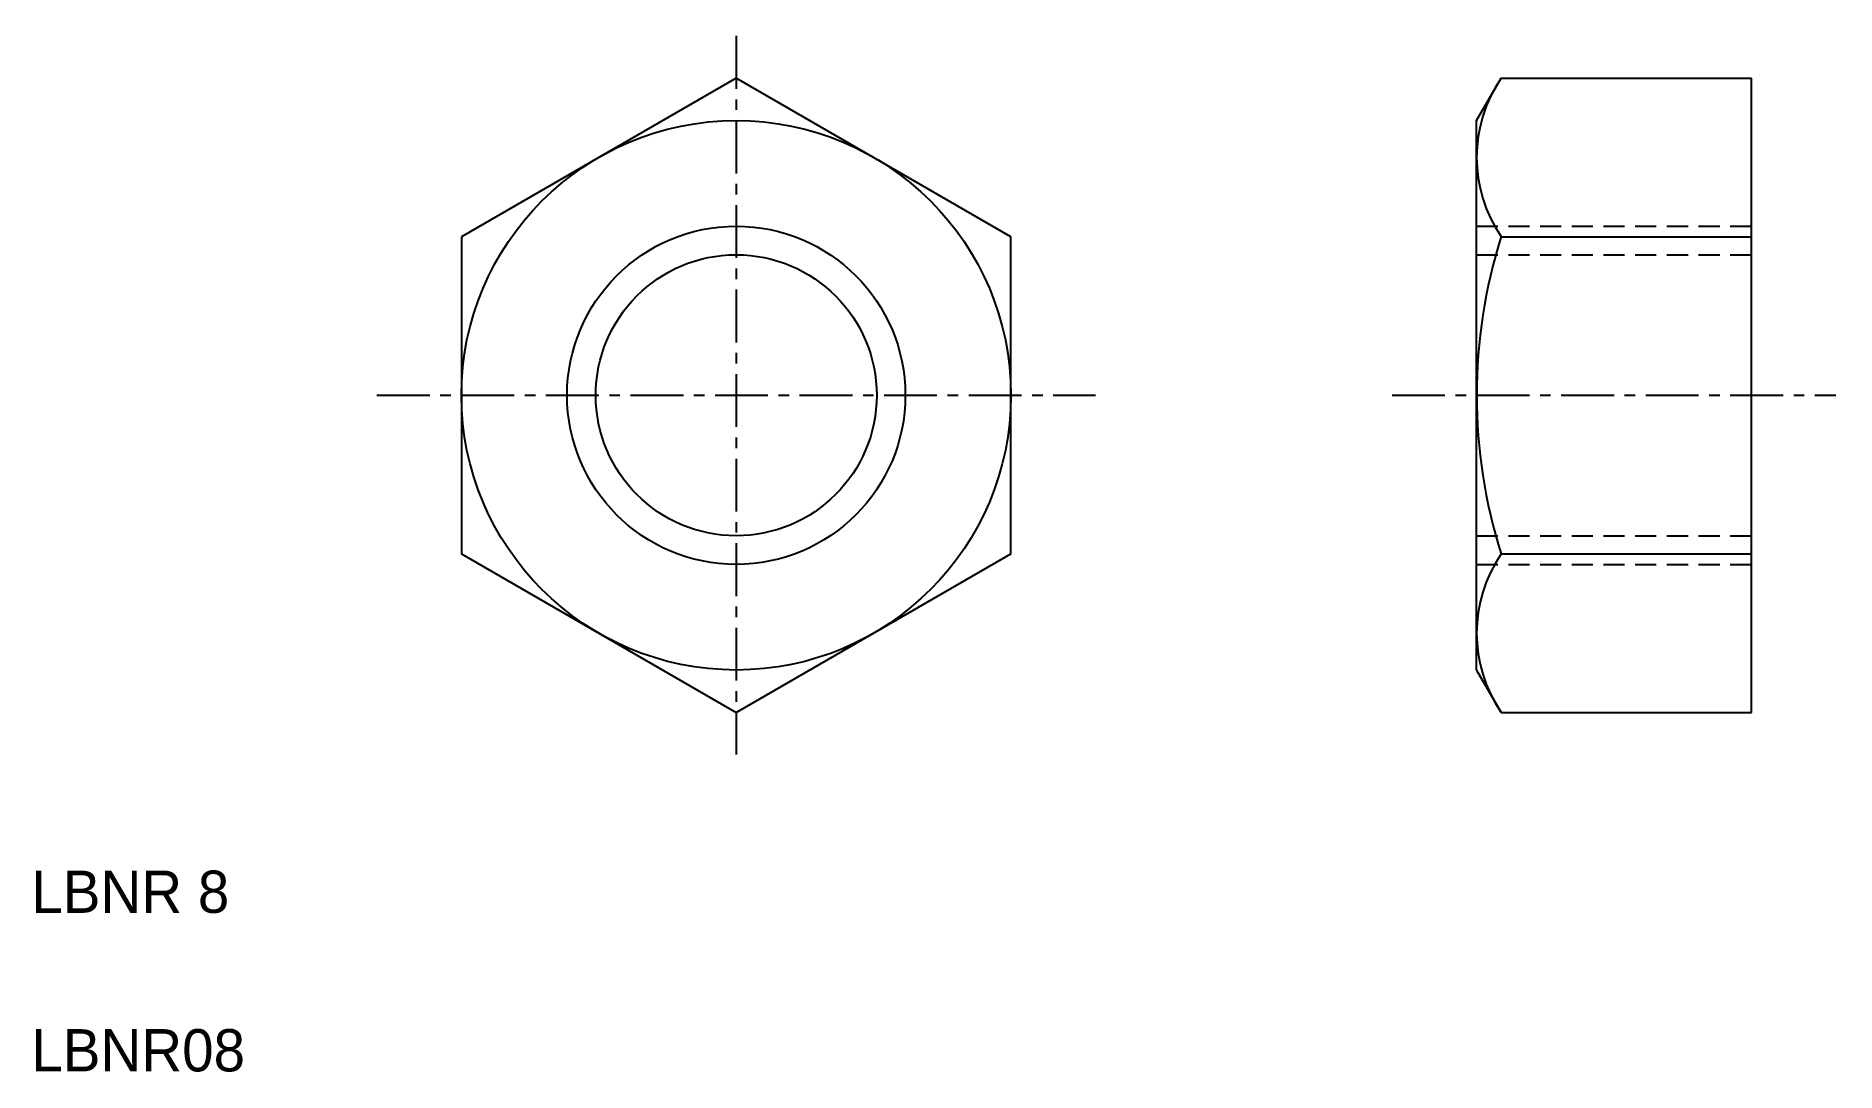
# Model space of a CAD drawing. Extents: x 2.6 to 45.2, y 2.5 to 27.
import ezdxf

# ---------------------------------------------------------------- set-up
doc = ezdxf.new("R2010")
doc.units = 0
doc.linetypes.add('CENTER', pattern=[2, 1.25, -0.25, 0.25, -0.25])
doc.linetypes.add('DASHED', pattern=[0.75, 0.5, -0.25])
doc.layers.get('0').update_dxf_attribs({"linetype": 'CONTINUOUS'})
doc.layers.add('CENTER', color=1, linetype='CENTER')

msp = doc.modelspace()

# ---------------------------------------------------------------- linework, layer by layer
at = {"color": 7, "linetype": 'CONTINUOUS'}
for p, q in [((36.689, 24.996), (37.27, 26.001)), ((37.27, 26.001), (43.189, 26.001)), ((43.189, 10.99), (43.189, 26.001)), ((36.689, 11.996), (36.689, 24.996)), ((37.27, 22.248), (43.189, 22.248)), ((43.189, 18.496), (43.189, 18.496)), ((37.27, 14.743), (43.189, 14.743)), ((43.189, 14.743), (43.189, 14.743)), ((36.689, 11.996), (37.27, 10.99)), ((37.27, 10.99), (43.189, 10.99))]:
    msp.add_line(p, q, dxfattribs=at)
at = {"color": 3, "linetype": 'DASHED'}
for p, q in [((36.689, 22.496), (43.189, 22.496)), ((36.689, 21.819), (43.189, 21.819)), ((36.689, 15.172), (43.189, 15.172)), ((36.689, 14.496), (43.189, 14.496))]:
    msp.add_line(p, q, dxfattribs=at)
at = {"color": 7, "linetype": 'CONTINUOUS'}
msp.add_lwpolyline([(12.673, 22.248), (12.673, 14.743), (19.173, 10.99), (25.673, 14.743), (25.673, 22.248), (19.173, 26.001)], close=True, dxfattribs=at)
for radius in [6.5, 3.323]:
    msp.add_circle((19.173, 18.496), radius, dxfattribs=at)
at = {"color": 3, "linetype": 'CONTINUOUS'}
msp.add_circle((19.173, 18.496), 4, dxfattribs=at)
at = {"color": 7, "linetype": 'CONTINUOUS'}
for centre, radius, start, end in [((40.012, 24.125), 3.323, 145.6157, 214.3843), ((49.109, 18.496), 12.419, 162.412, 197.588), ((40.012, 12.866), 3.323, 145.6157, 214.3843)]:
    msp.add_arc(centre, radius, start, end, dxfattribs=at)
at = {"layer": 'CENTER', "color": 1, "linetype": 'CENTER'}
for p, q in [((19.173, 26.996), (19.173, 9.996)), ((10.673, 18.496), (27.673, 18.496)), ((34.689, 18.496), (45.189, 18.496))]:
    msp.add_line(p, q, dxfattribs=at)

# ---------------------------------------------------------------- texts
at = {"color": 7, "linetype": 'CONTINUOUS'}
for s, p in [('LBNR 8', (2.5, 6.25)), ('LBNR08', (2.5, 2.5))]:
    msp.add_text(s, height=1, dxfattribs=at).set_placement(p)

doc.saveas('drawing.dxf')
